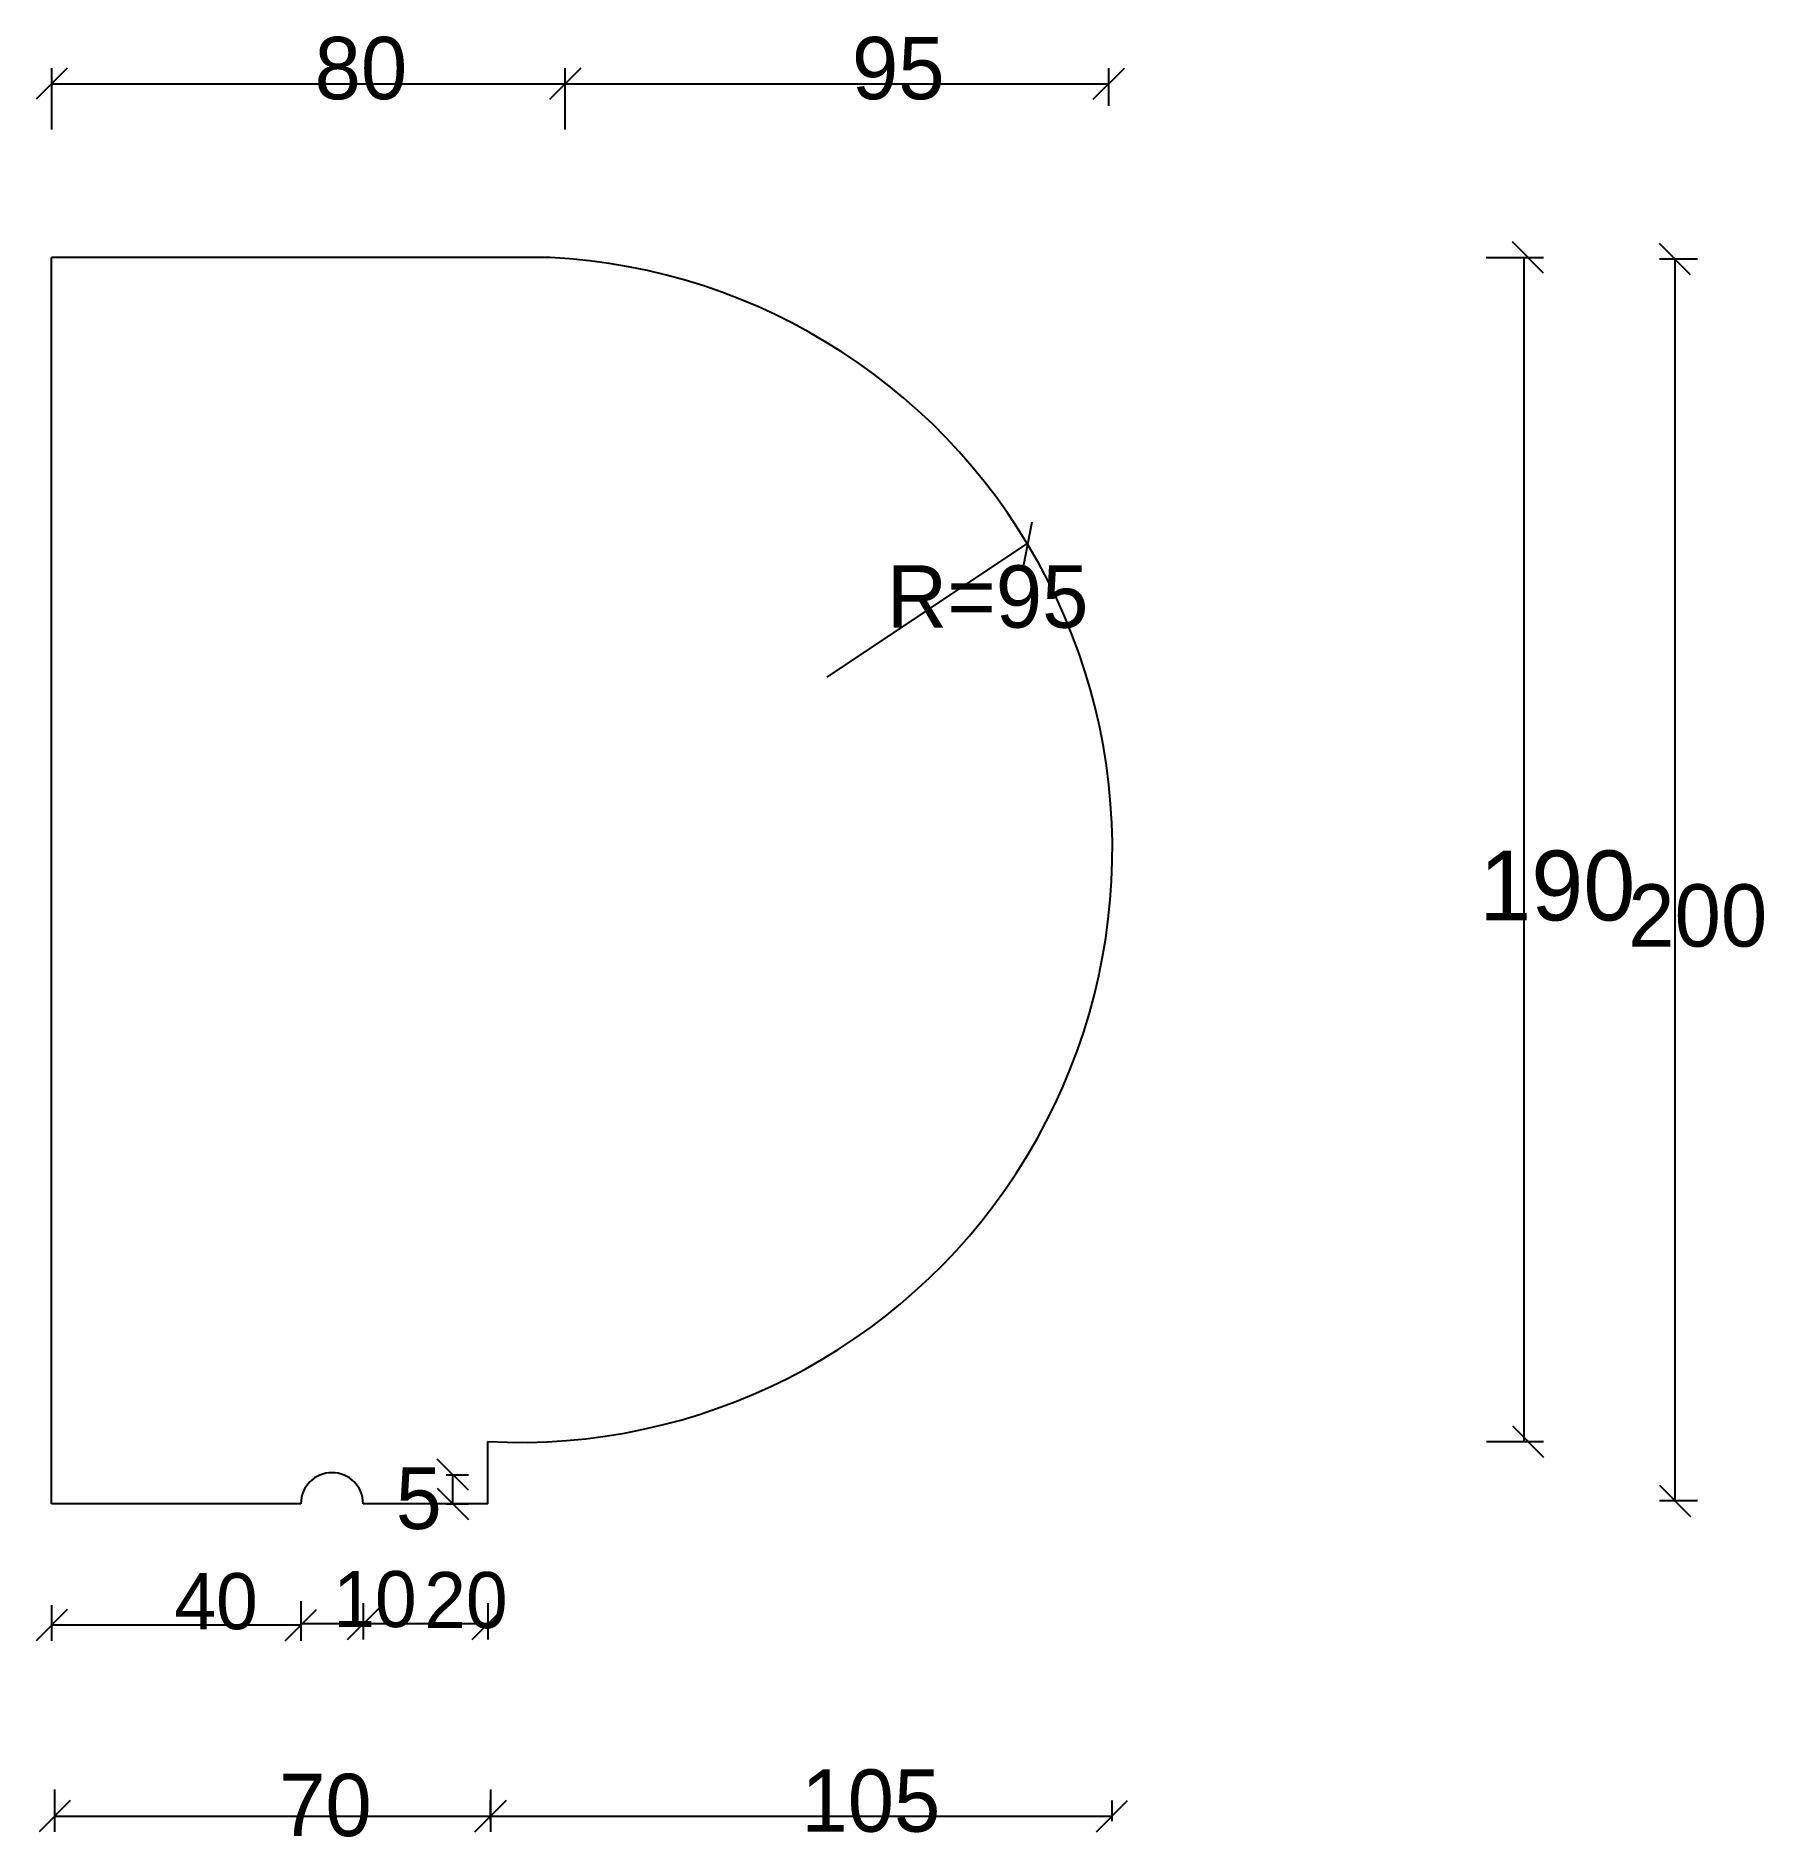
# Model space of a CAD drawing. Header units: metres. Extents: x 307 to 446, y 38 to 182.
import ezdxf

# ---------------------------------------------------------------- set-up
doc = ezdxf.new("R2010")
doc.units = ezdxf.units.M

# ---------------------------------------------------------------- blocks, each defined once
blk = doc.blocks.new('_OBLIQUE')
at = {"color": 0, "linetype": 'BYBLOCK'}
blk.add_line((-0.5, -0.5), (0.5, 0.5), dxfattribs=at)

msp = doc.modelspace()

# ---------------------------------------------------------------- linework, layer by layer
for p, q in [((308.35, 174.98), (308.35, 179.91)), ((349.56, 176.89), (349.56, 179.91)), ((349.56, 174.98), (349.56, 179.91)), ((393.17, 176.89), (393.17, 179.91)), ((308.35, 178.66), (349.56, 178.66)), ((349.56, 178.66), (393.17, 178.66)), ((308.34, 64.71), (308.34, 164.71)), ((348.34, 164.71), (308.34, 164.71)), ((423.45, 164.71), (428.06, 164.71)), ((426.49, 69.71), (426.49, 164.71)), ((440.4, 164.58), (437.35, 164.58)), ((438.6, 164.58), (438.6, 64.95)), ((370.57, 131.03), (386.68, 141.78)), ((343.34, 64.71), (343.34, 69.71)), ((423.48, 69.71), (428.06, 69.71)), ((339.99, 67.05), (341.78, 67.05)), ((340.53, 67.05), (340.53, 67.05)), ((340.53, 64.71), (340.53, 67.05)), ((328.34, 64.71), (308.34, 64.71)), ((343.34, 64.71), (333.34, 64.71)), ((339.99, 64.71), (341.78, 64.71)), ((440.4, 64.95), (437.35, 64.95)), ((308.34, 56.57), (308.34, 53.73)), ((328.34, 56.9), (328.34, 53.82)), ((328.34, 56.9), (328.34, 53.73)), ((333.34, 56.74), (333.34, 53.82)), ((333.34, 56.57), (333.34, 53.82)), ((343.34, 56.74), (343.34, 53.82)), ((328.34, 54.98), (308.34, 54.98)), ((333.34, 55.07), (328.34, 55.07)), ((343.34, 55.07), (333.34, 55.07)), ((308.58, 41.79), (308.58, 38.4)), ((343.56, 41.79), (343.56, 38.4)), ((343.56, 39.24), (343.56, 40.9)), ((393.43, 39.24), (393.43, 40.9)), ((308.58, 39.65), (343.56, 39.65)), ((343.56, 39.65), (393.43, 39.65))]:
    msp.add_line(p, q)
for centre, radius, start, end in [((345.89, 117.21), 47.57, 266.93, 87.04), ((330.84, 64.71), 2.5, 0, 180)]:
    msp.add_arc(centre, radius, start, end)

# ---------------------------------------------------------------- block references
at = {"xscale": 2.5, "yscale": 2.5, "zscale": 2.5}
for p, rotation in [((308.35, 178.66), 180), ((349.56, 178.66), 180), ((426.81, 164.71), 90), ((438.6, 164.58), 90), ((386.68, 141.78), 34.06), ((426.81, 69.71), 270), ((340.53, 67.05), 90), ((340.53, 64.71), 270), ((438.6, 64.95), 270), ((308.34, 54.98), 180), ((333.34, 55.07), 180), ((308.58, 39.65), 180), ((343.56, 39.65), 180)]:
    msp.add_blockref('_OBLIQUE', p, dxfattribs=dict(at, rotation=rotation))
for p in [(349.56, 178.66), (393.17, 178.66), (328.34, 54.98), (333.34, 55.07), (343.34, 55.07), (343.56, 39.65), (393.43, 39.65)]:
    msp.add_blockref('_OBLIQUE', p, dxfattribs=at)

# ---------------------------------------------------------------- texts
at = {"attachment_point": 1}
for s, insert, char_height in [('\\A1;80', (329.44, 182.41), 5), ('\\A1;95', (372.56, 182.41), 5), ('\\A1;R=95', (375.37, 140.01), 5), ('\\A1;190', (422.9, 117.13), 5.61), ('\\A1;200', (434.85, 114.42), 5), ('\\A1;5', (335.96, 67.64), 4.95), ('\\A1;10', (330.94, 59.32), 4.5), ('\\A1;20', (338.24, 59.24), 4.5), ('\\A1;40', (318.19, 59.15), 4.5), ('\\A1;105', (368.5, 43.4), 5), ('\\A1;70', (326.59, 43.05), 5)]:
    msp.add_mtext(s, dxfattribs=dict(at, insert=insert, char_height=char_height))

doc.saveas('drawing.dxf')
